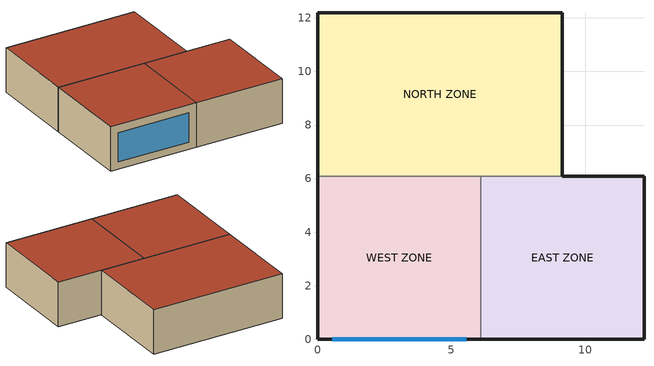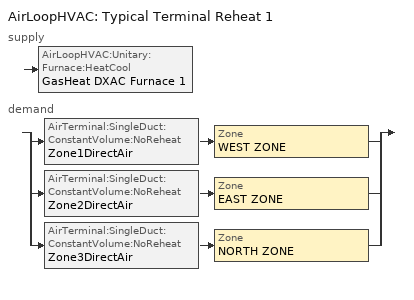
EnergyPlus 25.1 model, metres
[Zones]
WEST ZONE
 floor ground (FLOOR SLAB 8 IN): 0,0 0,6.1 6.1,6.1 6.1,0 z0
 wall outside (EXTWALL80): 0,6.1 0,0 6.1,0 z0:3.05
 wall to NORTH ZONE (PARTITION06): 6.1,6.1 0,6.1 z0:3.05
 wall to EAST ZONE (PARTITION06): 6.1,0 6.1,6.1 z0:3.05
 window (WIN-CON-LIGHT): 0.55,0 5.55,0 z0.5:2.5
 roof outside (ROOF34): 0,6.1 0,0 6.1,0 6.1,6.1 z3.05
EAST ZONE
 floor ground (FLOOR SLAB 8 IN): 6.1,0 6.1,6.1 12.19,6.1 12.19,0 z0
 wall outside (EXTWALL80): 6.1,0 12.19,0 12.19,6.1 9.14,6.1 z0:3.05
 wall to NORTH ZONE (PARTITION06): 9.14,6.1 6.1,6.1 z0:3.05
 roof outside (ROOF34): 6.1,6.1 6.1,0 12.19,0 12.19,6.1 z3.05
NORTH ZONE
 floor ground (FLOOR SLAB 8 IN): 0,6.1 0,12.19 9.14,12.19 9.14,6.1 z0
 wall outside (EXTWALL80): 9.14,6.1 9.14,12.19 0,12.19 0,6.1 z0:3.05
 roof outside (ROOF34): 0,12.19 0,6.1 9.14,6.1 9.14,12.19 z3.05
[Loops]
AirLoopHVAC 'Typical Terminal Reheat 1'
 supply: AirLoopHVAC:Unitary:Furnace:HeatCool 'GasHeat DXAC Furnace 1'
 demand: split
  | AirTerminal:SingleDuct:ConstantVolume:NoReheat 'Zone1DirectAir' > Zone 'WEST ZONE'
  | AirTerminal:SingleDuct:ConstantVolume:NoReheat 'Zone2DirectAir' > Zone 'EAST ZONE'
  | AirTerminal:SingleDuct:ConstantVolume:NoReheat 'Zone3DirectAir' > Zone 'NORTH ZONE'
[Building]
NONE: North Axis {deg}=0; Terrain=Suburbs; Loads Convergence Tolerance Value {W}=0.04; Temperature Convergence Tolerance Value {deltaC}=0.4; Solar Distribution=FullInteriorAndExterior; Maximum Number of Warmup Days=25; Minimum Number of Warmup Days=6
[Site:Location]
Miami Intl Ap FL USA WMO=722020: Latitude {deg}=25.82; Longitude {deg}=-80.3; Time Zone {hr}=-5; Elevation {m}=11
[SizingPeriod:DesignDay] Day of Month=21; Humidity Condition Type=Wetbulb; Barometric Pressure {Pa}=101217; Rain Indicator=No; Snow Indicator=No; Daylight Saving Time Indicator=No; Solar Model Indicator=ASHRAEClearSky
Name | Month | Day Type | Maximum Dry-Bulb Temperature {C} | Daily Dry-Bulb Temperature Range {deltaC} | Wetbulb or DewPoint at Maximum Dry-Bulb {C} | Wind Speed {m/s} | Wind Direction {deg} | Sky Clearness
Miami Intl Ap Ann Htg 99.6% Condns DB | 1 | WinterDesignDay | 8.7 | 0 | 8.7 | 3.8 | 340 | 0
Miami Intl Ap Ann Clg .4% Condns DB=>MWB | 7 | SummerDesignDay | 33.2 | 6.7 | 25.3 | 4.5 | 140 | 1
[Site:GroundTemperature:BuildingSurface]
20.03, 20.03, 20.13, 20.3, 20.43, 20.52, 20.62, 20.77, 20.78, 20.55, 20.44, 20.2
[Material] Thermal Absorptance=0.9
Name | Roughness | Thickness {m} | Conductivity {W/m-K} | Density {kg/m3} | Specific Heat {J/kg-K} | Solar Absorptance | Visible Absorptance
A1 - 1 IN STUCCO | Smooth | 0.0253898 | 0.691831 | 1858.142 | 836.8 | 0.92 | 0.92
C4 - 4 IN COMMON BRICK | Rough | 0.101498 | 0.726422 | 1922.216 | 836.8 | 0.76 | 0.76
E1 - 3 / 4 IN PLASTER OR GYP BOARD | Smooth | 0.01905 | 0.726422 | 1601.846 | 836.8 | 0.92 | 0.92
C6 - 8 IN CLAY TILE | Smooth | 0.203302 | 0.570761 | 1121.292 | 836.8 | 0.82 | 0.82
C10 - 8 IN HW CONCRETE | MediumRough | 0.203302 | 1.729577 | 2242.585 | 836.8 | 0.65 | 0.65
E2 - 1 / 2 IN SLAG OR STONE | Rough | 0.0127102 | 1.435549 | 881.0155 | 1673.6 | 0.55 | 0.55
E3 - 3 / 8 IN FELT AND MEMBRANE | Rough | 0.00954024 | 0.190253 | 1121.292 | 1673.6 | 0.75 | 0.75
B5 - 1 IN DENSE INSULATION | VeryRough | 0.0253898 | 0.0432394 | 91.30524 | 836.8 | 0.5 | 0.5
C12 - 2 IN HW CONCRETE | MediumRough | 0.0509016 | 1.729577 | 2242.585 | 836.8 | 0.65 | 0.65
[WindowMaterial:Glazing]
WIN-LAY-GLASS-LIGHT: Optical Data Type=SpectralAverage; Thickness {m}=0.003; Solar Transmittance at Normal Incidence=0.9; Front Side Solar Reflectance at Normal Incidence=0.031; Back Side Solar Reflectance at Normal Incidence=0.031; Visible Transmittance at Normal Incidence=0.9; Front Side Visible Reflectance at Normal Incidence=0.05; Back Side Visible Reflectance at Normal Incidence=0.05; Infrared Transmittance at Normal Incidence=0; Front Side Infrared Hemispherical Emissivity=0.84; Back Side Infrared Hemispherical Emissivity=0.84; Conductivity {W/m-K}=0.9
[Construction]
EXTWALL80: A1 - 1 IN STUCCO, C4 - 4 IN COMMON BRICK, E1 - 3 / 4 IN PLASTER OR GYP BOARD
PARTITION06: E1 - 3 / 4 IN PLASTER OR GYP BOARD, C6 - 8 IN CLAY TILE, E1 - 3 / 4 IN PLASTER OR GYP BOARD
FLOOR SLAB 8 IN: C10 - 8 IN HW CONCRETE
ROOF34: E2 - 1 / 2 IN SLAG OR STONE, E3 - 3 / 8 IN FELT AND MEMBRANE, B5 - 1 IN DENSE INSULATION, C12 - 2 IN HW CONCRETE
WIN-CON-LIGHT: WIN-LAY-GLASS-LIGHT
[Zone] Type=1; Multiplier=1; Ceiling Height {m}=autocalculate; Volume {m3}=autocalculate
WEST ZONE; EAST ZONE; NORTH ZONE
[People] Number of People Schedule=OFFICE OCCUPANCY; Number of People Calculation Method=people; Fraction Radiant=0.3; Activity Level Schedule=Activity Sch; Carbon Dioxide Generation Rate {m3/s-W}=3.82E-8; Mean Radiant Temperature Calculation Type=EnclosureAveraged; Work Efficiency Schedule=Work Eff Sch; Clothing Insulation Calculation Method=ClothingInsulationSchedule; Clothing Insulation Schedule=Clothing Sch; Air Velocity Schedule=Air Velo Sch; Thermal Comfort Model 1 Type=FANGER
Name | Zone or ZoneList or Space or SpaceList | Number of People
WEST ZONE | WEST ZONE | 9
EAST ZONE | EAST ZONE | 9
NORTH ZONE | NORTH ZONE | 12
[Lights] Schedule=OFFICE LIGHTING; Design Level Calculation Method=LightingLevel; Return Air Fraction=0; Fraction Radiant=0.2; Fraction Visible=0.2; Fraction Replaceable=0
Name | Zone or ZoneList or Space or SpaceList | Lighting Level {W}
EAST ZONE Lights 1 | EAST ZONE | 1464.375
NORTH ZONE Lights 1 | NORTH ZONE | 878.6252
[ElectricEquipment] Schedule=INTERMITTENT; Design Level Calculation Method=EquipmentLevel; Fraction Latent=0; Fraction Radiant=0.3; Fraction Lost=0
Name | Zone or ZoneList or Space or SpaceList | Design Level {W}
WEST ZONE ElecEq 1 | WEST ZONE | 2928.751
EAST ZONE ElecEq 1 | EAST ZONE | 1464.375
NORTH ZONE ElecEq 1 | NORTH ZONE | 2928.751
[ZoneInfiltration:DesignFlowRate] Schedule=INF-SCHED; Design Flow Rate Calculation Method=flow/zone; Design Flow Rate {m3/s}=0.01; Constant Term Coefficient=1; Temperature Term Coefficient=0; Velocity Term Coefficient=0; Velocity Squared Term Coefficient=0
Name | Zone or ZoneList or Space or SpaceList
WEST ZONE Infil 1 | WEST ZONE
EAST ZONE Infil 1 | EAST ZONE
NORTH ZONE Infil 1 | NORTH ZONE
[AirLoopHVAC]
Typical Terminal Reheat 1: Design Supply Air Flow Rate {m3/s}=1.32
[AvailabilityManager:Scheduled]
Furnace 1 Avail: Schedule=FanAndCoilAvailSched
[Zone equipment]
WEST ZONE: Zone1DirectAir
EAST ZONE: Zone2DirectAir
NORTH ZONE: Zone3DirectAir
[AirLoopHVAC:Unitary:Furnace:HeatCool]
GasHeat DXAC Furnace 1: Availability Schedule=FanAndCoilAvailSched; Supply Air Fan Operating Mode Schedule=CyclingFanSchedule; Maximum Supply Air Temperature {C}=80; Cooling Supply Air Flow Rate {m3/s}=1.32; Heating Supply Air Flow Rate {m3/s}=1.32; No Load Supply Air Flow Rate {m3/s}=0; Controlling Zone or Thermostat Location=East Zone; Supply Fan=Supply Fan 1; Fan Placement=BlowThrough; Heating Coil=Furnace Heating Coil 1; Cooling Coil=Heat Exchanger Assisted Cooling Coil 1; Dehumidification Control Type=MultiMode
[AirTerminal:SingleDuct:ConstantVolume:NoReheat] Availability Schedule=FanAndCoilAvailSched
Name | Maximum Air Flow Rate {m3/s}
Zone1DirectAir; Zone3DirectAir | 0.47
Zone2DirectAir | 0.36
[ZoneControl:Thermostat]
Zone 2 Thermostat: Zone or ZoneList=EAST ZONE; Control Type Schedule=Zone Control Type Sched; Control 1=Heating Setpoint with SB; Control 2=Cooling Setpoint with SB
[ThermostatSetpoint:SingleHeating]
Heating Setpoint with SB: Setpoint Temperature Schedule=Heating Setpoints
[ThermostatSetpoint:SingleCooling]
Cooling Setpoint with SB: Setpoint Temperature Schedule=Cooling Setpoints
[Coil:Heating:Fuel]
Furnace Heating Coil 1: Availability Schedule=FanAndCoilAvailSched; Fuel Type=NaturalGas; Burner Efficiency=0.8; Nominal Capacity {W}=25000
[Coil:Cooling:DX]
Furnace ACDXCoil 1: Availability Schedule=FanAndCoilAvailSched; Performance Object=Furnace ACDXCoil 1 Performance
[Coil:Cooling:DX:CurveFit:Performance]
Furnace ACDXCoil 1 Performance: Capacity Control Method=Discrete; Compressor Fuel Type=Electricity; Base Operating Mode=Furnace ACDXCoil 1 Operating Mode
[Coil:Cooling:DX:CurveFit:OperatingMode]
Furnace ACDXCoil 1 Operating Mode: Rated Gross Total Cooling Capacity {W}=28000; Rated Evaporator Air Flow Rate {m3/s}=1.32; Nominal Speed Number=1; Speed 1=Furnace ACDXCoil 1 Speed 1 Performance
[Coil:Cooling:DX:CurveFit:Speed]
Furnace ACDXCoil 1 Speed 1 Performance: Gross Total Cooling Capacity Fraction=1; Evaporator Air Flow Rate Fraction=1; Condenser Air Flow Rate Fraction=1; Gross Sensible Heat Ratio=0.75; Gross Cooling COP {W/W}=3; Active Fraction of Coil Face Area=1; Evaporative Condenser Pump Power Fraction=1; Total Cooling Capacity Modifier Function of Temperature Curve=WindACCoolCapFT; Total Cooling Capacity Modifier Function of Air Flow Fraction Curve=WindACCoolCapFFF; Energy Input Ratio Modifier Function of Temperature Curve=WindACEIRFT; Energy Input Ratio Modifier Function of Air Flow Fraction Curve=WindACEIRFFF; Part Load Fraction Correlation Curve=WindACPLFFPLR
[CoilSystem:Cooling:DX:HeatExchangerAssisted]
Heat Exchanger Assisted Cooling Coil 1: Heat Exchanger=Desiccant Heat Exchanger 1; Cooling Coil=Furnace ACDXCoil 1
[Fan:OnOff]
Supply Fan 1: Availability Schedule=FanAndCoilAvailSched; Fan Total Efficiency=0.7; Pressure Rise {Pa}=600; Maximum Flow Rate {m3/s}=1.32; Motor Efficiency=0.9; Motor In Airstream Fraction=1
[HeatExchanger:Desiccant:BalancedFlow]
Desiccant Heat Exchanger 1: Availability Schedule=CoolingCoilAvailSched; Heat Exchanger Performance=HXDesPerf1
[HeatExchanger:Desiccant:BalancedFlow:PerformanceDataType1]
HXDesPerf1: Nominal Air Flow Rate {m3/s}=1.32; Nominal Air Face Velocity {m/s}=2.54; Nominal Electric Power {W}=50; Temperature Equation Coefficient 1=-7.18302; Temperature Equation Coefficient 2=-184.967; Temperature Equation Coefficient 3=1.00051; Temperature Equation Coefficient 4=11603.3; Temperature Equation Coefficient 5=-50.755; Temperature Equation Coefficient 6=-0.0168467; Temperature Equation Coefficient 7=58.2213; Temperature Equation Coefficient 8=0.598863; Minimum Regeneration Inlet Air Humidity Ratio for Temperature Equation {kgWater/kgDryAir}=0.007143; Maximum Regeneration Inlet Air Humidity Ratio for Temperature Equation {kgWater/kgDryAir}=0.024286; Minimum Regeneration Inlet Air Temperature for Temperature Equation {C}=17.83333; Maximum Regeneration Inlet Air Temperature for Temperature Equation {C}=48.88889; Minimum Process Inlet Air Humidity Ratio for Temperature Equation {kgWater/kgDryAir}=0.005; Maximum Process Inlet Air Humidity Ratio for Temperature Equation {kgWater/kgDryAir}=0.015714; Minimum Process Inlet Air Temperature for Temperature Equation {C}=4.583333; Maximum Process Inlet Air Temperature for Temperature Equation {C}=21.83333; Minimum Regeneration Air Velocity for Temperature Equation {m/s}=2.286; Maximum Regeneration Air Velocity for Temperature Equation {m/s}=4.826; Minimum Regeneration Outlet Air Temperature for Temperature Equation {C}=16.66667; Maximum Regeneration Outlet Air Temperature for Temperature Equation {C}=46.11111; Minimum Regeneration Inlet Air Relative Humidity for Temperature Equation {percent}=10; Maximum Regeneration Inlet Air Relative Humidity for Temperature Equation {percent}=100; Minimum Process Inlet Air Relative Humidity for Temperature Equation {percent}=80; Maximum Process Inlet Air Relative Humidity for Temperature Equation {percent}=100; Humidity Ratio Equation Coefficient 1=0.00313878; Humidity Ratio Equation Coefficient 2=1.09689; Humidity Ratio Equation Coefficient 3=-2.63341e-05; Humidity Ratio Equation Coefficient 4=-6.33885; Humidity Ratio Equation Coefficient 5=0.00938196; Humidity Ratio Equation Coefficient 6=5.21186e-05; Humidity Ratio Equation Coefficient 7=0.0670354; Humidity Ratio Equation Coefficient 8=-0.000160823; Minimum Regeneration Inlet Air Humidity Ratio for Humidity Ratio Equation {kgWater/kgDryAir}=0.007143; Maximum Regeneration Inlet Air Humidity Ratio for Humidity Ratio Equation {kgWater/kgDryAir}=0.024286; Minimum Regeneration Inlet Air Temperature for Humidity Ratio Equation {C}=17.83333; Maximum Regeneration Inlet Air Temperature for Humidity Ratio Equation {C}=48.88889; Minimum Process Inlet Air Humidity Ratio for Humidity Ratio Equation {kgWater/kgDryAir}=0.005; Maximum Process Inlet Air Humidity Ratio for Humidity Ratio Equation {kgWater/kgDryAir}=0.015714; Minimum Process Inlet Air Temperature for Humidity Ratio Equation {C}=4.583333; Maximum Process Inlet Air Temperature for Humidity Ratio Equation {C}=21.83333; Minimum Regeneration Air Velocity for Humidity Ratio Equation {m/s}=2.286; Maximum Regeneration Air Velocity for Humidity Ratio Equation {m/s}=4.826; Minimum Regeneration Outlet Air Humidity Ratio for Humidity Ratio Equation {kgWater/kgDryAir}=0.007811; Maximum Regeneration Outlet Air Humidity Ratio for Humidity Ratio Equation {kgWater/kgDryAir}=0.026707; Minimum Regeneration Inlet Air Relative Humidity for Humidity Ratio Equation {percent}=10; Maximum Regeneration Inlet Air Relative Humidity for Humidity Ratio Equation {percent}=100; Minimum Process Inlet Air Relative Humidity for Humidity Ratio Equation {percent}=80; Maximum Process Inlet Air Relative Humidity for Humidity Ratio Equation {percent}=100
[Schedule:Compact]
Activity Sch: Through: 12/31, For: AllDays, Until: 24:00, 131.8
Work Eff Sch; CyclingFanSchedule: Through: 12/31, For: AllDays, Until: 24:00, 0
Clothing Sch: Through: 12/31, For: AllDays, Until: 24:00, 1
Air Velo Sch: Through: 12/31, For: AllDays, Until: 24:00, 0.137
OFFICE OCCUPANCY: Through: 12/31, For: WeekDays SummerDesignDay, Until: 6:00, 0, Until: 7:00, 0.1, Until: 8:00, 0.5, Until: 12:00, 1, Until: 13:00, 0.5, Until: 16:00, 1, Until: 17:00, 0.5, Until: 18:00, 0.1, Until: 24:00, 0, For: AllOtherDays, Until: 24:00, 0
INTERMITTENT: Through: 12/31, For: WeekDays SummerDesignDay, Until: 8:00, 0, Until: 18:00, 1, Until: 24:00, 0, For: AllOtherDays, Until: 24:00, 0
OFFICE LIGHTING: Through: 12/31, For: WeekDays SummerDesignDay, Until: 6:00, 0.05, Until: 7:00, 0.2, Until: 17:00, 1, Until: 18:00, 0.5, Until: 24:00, 0.05, For: AllOtherDays, Until: 24:00, 0.05
FanAndCoilAvailSched: Through: 3/31, For: AllDays, Until: 24:00, 1, Through: 9/30, For: WeekDays SummerDesignDay, Until: 7:00, 0, Until: 17:00, 1, Until: 24:00, 0, For: WinterDesignDay, Until: 24:00, 0, For: AllOtherDays, Until: 24:00, 0, Through: 12/31, For: AllDays, Until: 24:00, 1
CoolingCoilAvailSched: Through: 3/31, For: AllDays, Until: 24:00, 0, Through: 9/30, For: WeekDays SummerDesignDay, Until: 7:00, 0, Until: 17:00, 1, Until: 24:00, 0, For: WinterDesignDay, Until: 24:00, 0, For: AllOtherDays, Until: 24:00, 0, Through: 12/31, For: AllDays, Until: 24:00, 0
Heating Setpoints: Through: 12/31, For: AllDays, Until:  7:00, 15, Until: 17:00, 20, Until: 24:00, 15
Cooling Setpoints: Through: 12/31, For: AllDays, Until:  7:00, 30, Until: 17:00, 24, Until: 24:00, 30
Zone Control Type Sched: Through: 3/31, For: AllDays, Until: 24:00, 1, Through: 9/30, For: AllDays, Until: 24:00, 2, Through: 12/31, For: AllDays, Until: 24:00, 1
INF-SCHED: Through: 9/30, For: WeekDays SummerDesignDay, Until: 6:00, 1, Until: 18:00, 0, Until: 24:00, 1, For: AllOtherDays, Until: 6:00, 1, Until: 13:00, 0, Until: 24:00, 1, Through: 12/31, For: AllDays, Until: 24:00, 0
[Curve:Biquadratic] Minimum Value of x=12.77778; Maximum Value of x=23.88889; Minimum Value of y=18; Maximum Value of y=46.11111; Input Unit Type for X=Temperature; Input Unit Type for Y=Temperature; Output Unit Type=Dimensionless
Name | Coefficient1 Constant | Coefficient2 x | Coefficient3 x**2 | Coefficient4 y | Coefficient5 y**2 | Coefficient6 x*y
WindACCoolCapFT | 0.942588 | 0.00954335 | 0.00068377 | -0.0110427 | 5.249e-06 | -9.72e-06
WindACEIRFT | 0.342414 | 0.034885 | -0.0006237 | 0.00497722 | 0.000437951 | -0.000728028
[Curve:Quadratic]
Name | Coefficient1 Constant | Coefficient2 x | Coefficient3 x**2 | Minimum Value of x | Maximum Value of x
WindACCoolCapFFF | 0.8 | 0.2 | 0 | 0.5 | 1.5
WindACEIRFFF | 1.1552 | -0.1808 | 0.0256 | 0.5 | 1.5
WindACPLFFPLR | 0.85 | 0.15 | 0 | 0 | 1
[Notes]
FurnaceWithDXSystem_CoolingHXAssisted.idf
Basic file description:  1 story building divided into 3 interior conditioned zones. Roof with no plenum.
The floor is in contact with the ground below the slab.
Highlights:              Example of furnace with a DX cooling coil and gas heating coil. The DX cooling coil
uses a heat exchanger for improved dehumidification.
Simulation Location/Run: Miami Intl Ap FL USA WMO=722020, 2 design days, 1 run period.
Run Control executes the design days only.
Location:                Miami, FL
Design Days:             Miami Intl Ap FL USA Annual Heating 99.6%, MaxDB=8.7°C
Miami Intl Ap FL USA Annual Cooling (DB=>MWB) .4%, MaxDB=33.2°C MWB=25.3°C
Run Period (Weather File): 1/1 - 12/31.
Run Control:             Design days only (see RUN CONTROL object)
Building: Single floor rectangular L-shaped building 40 ft south wall, 40 ft west wall, zone height 10 feet.
There is a single window in the West zone south wall. The walls are 1 in stucco over 4 in common brick
and gypboard. The roof is a built up roof with 1/2 in stone over 3/8 in felt over 1 in dense insulation
supported by 2 in heavy weight concrete. The window is single pane 3mm clear.
The window to wall ratio is approximately 0.07.
The building is oriented due north.
Floor Area:        130.1 m2 (1403 ft2)
Number of Stories: 1
Zone Description Details:
|       West         |         East           |    window = *
Internal gains description:     ZONE West  - lighting is 0 watts, equip is 2928.751 watts, 3 occupants
Internal gains description:     ZONE North - lighting is 878.6252 watts, equip is 2928.751 watts, 4 occupants
Internal gains description:     ZONE East  - lighting is 1464.375 watts, equip is 1464.375 watts, 3 occupants
Interzone Surfaces:             3 interzone surfaces (see diagram)
Internal Mass:                  None
Windows:                        1 - single pane clear 3mm glass
Detached Shading:               None
Daylight:                       None
Natural Ventilation:            None
Compact Schedules:              Yes
Solair Distribution:            FullInteriorAndExterior
HVAC:                           3 zone central system using single air loop. DX cooling coil and gas heating coil.
The DX cooling coil uses a balanced desiccant heat exchanger for improved
dehumidification. The heat exchanger is controlled via a humidistat setting of 50% RH.
When the East zone relative humidity is above 45% RH the HX is active, otherwise it is
off. The thermostat is set at 20 C in winter with 15 C set back temperature, 24 C in
summer with 30 C set back temperature.
The cooling coil is scheduled off in winter, the heating coil is scheduled on all year.
Zonal Equipment:                AirTerminal:SingleDuct:Uncontrolled
Central Air Handling Equipment: Yes
System Equipment Autosize:      No (chilled water loop volume is autosized although not used)
Purchased Cooling:              No
Purchased Heating:              No
Purchased Chilled Water:        Yes (not used)
Purchased Hot Water:            Yes
HVAC System:                    AirLoopHVAC:Unitary:Furnace:HeatCool
Coils:                          COIL:DX:COOLINGHEATEXCHANGERASSISTED,
Coil:Cooling:DX:SingleSpeed, Coil:Heating:Fuel
HX used is HEAT EXCHANGER:DESICCANT:BALANCEDFLOW
This HX uses HEAT EXCHANGER:DESICCANT:BALANCEDFLOW:PERFORMANCE DATA TYPE 1 for
model inputs and empirical model limits. These limits are checked against actual
operating conditions during the simulation. If the model min/max limits are
exceeded, the model inputs are capped at the appropriate min/max boundary and
this new value is passed to the empirical model to determine the performance.
NOTE: the capped value is only used to determine performance of the desiccant
heat exchanger, they are NOT used as the actual operating conditions for the HX.
For example, if the entering supply air inlet temperature is 25C and the empirical model
maximum for supply air inlet temperature is 24.5C, then 24.5C is passed to the empirical
model to determine performance (the same occurs for all independent variable used in
the empirical model equations). Then the actual operating condition (25C) is used to
determine the actual supply air outlet temperature. This methodology is used to ensure
that extrapolation of the empirical model does not occur without warning the user.
If the performance of the desiccant heat exchanger is acceptable, the min/max limits
may be expanded to eliminate the warning messages (use caution when doing this, some
empirical models show odd behavior when extrapolation occurs).
This example file shows no warnings due to the use of a desiccant heat exchanger
for either the design days or an annual simulation using Miami, FL weather.
Pumps:                          None
